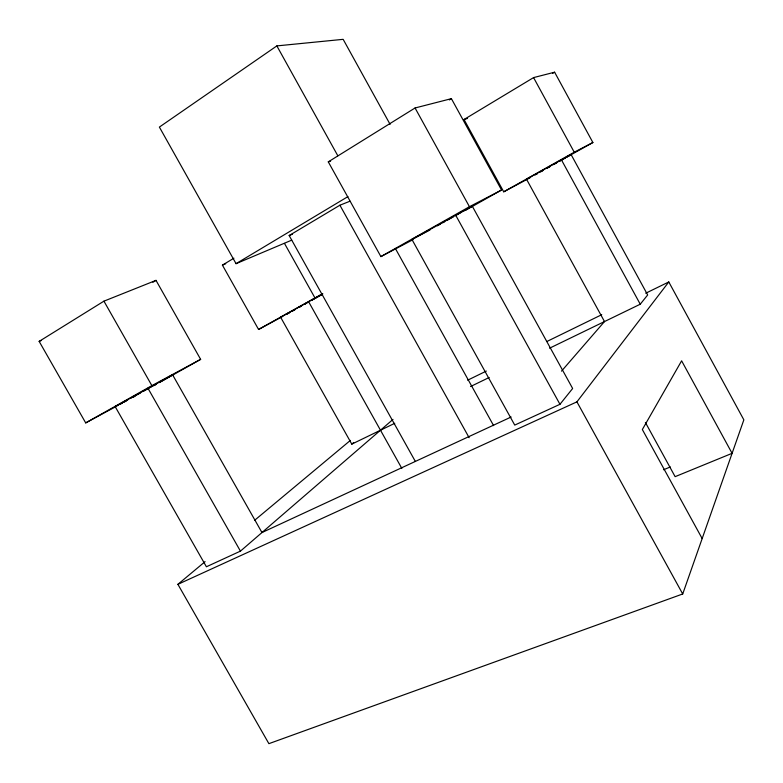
<?xml version="1.0" encoding="UTF-8"?>
<svg xmlns="http://www.w3.org/2000/svg" width="783" height="783" viewBox="0 0 783 783"><rect width="100%" height="100%" fill="white"/><g stroke="black" fill="none" stroke-linecap="round" stroke-linejoin="round"><path stroke-width="1.17" d="M205.087 561.646L177.898 584.333L268.892 743.664L682.717 593.974L743.85 419.845L668.79 281.958L645.711 293.224M177.898 584.333L576.924 401.855L668.79 281.958M559.962 404.302L572.647 388.495L472.266 206.174L411.946 239.461L514.744 425.091L559.962 404.302L455.53 214.914M549.588 348.19L640.249 304.215L647.678 294.966L571.091 154.564L526.509 179.209L604.496 321.559L561.509 371.142M511.142 417.016L261.962 532.548L172.622 374.851L115.17 406.612L206.399 566.775L240.44 551.134L392.997 419.414M322.87 293.86L280.637 317.242L351.792 444.137L353.662 442.561M254.769 520.176L350.392 440.389M390.1 124.36L343.16 39.336L276.859 45.903L159.38 127.081L236.055 263.675L291.726 240.146M116.784 406.103L85.709 422.898L39.15 341.388L103.933 301.161L156.003 280.363L200.634 359.358L159.37 382.584M412.935 239.696L380.9 256.599L328.283 161.866L415.068 107.976L451.399 98.658L501.56 190.015L465.719 210.177M152.891 282.281L156.003 280.363M449.334 99.93L451.399 98.658M282.242 316.665L258.566 329.457L222.411 265.124L233.931 258.175M530.062 177.77L503.723 191.806L464.025 119.505L533.575 77.595L554.618 72.202L592.888 142.516L567.332 156.854M552.544 73.445L554.618 72.202M236.055 263.675L347.936 196.611M415.333 461.402L289.162 235.536L339.9 205.215L349.991 201.211M85.709 422.898L151.873 385.627L200.634 359.358M380.9 256.599L469.448 206.712L501.56 190.015M143.661 391.148L156.071 384.159M159.174 382.417L172.622 374.851M437.403 225.798L440.565 224.016M442.679 222.832L444.793 221.638M446.907 220.444L453.249 216.881M455.363 215.687L461.696 212.124M463.81 210.93L472.266 206.174M154.075 385.569L156.189 384.375M258.566 329.457L322.195 293.899M503.723 191.806L574.252 152.205L592.888 142.516M298.626 307.484L301.778 305.713M304.939 303.941L307.044 302.757M311.252 300.398L321.784 294.486M540.319 171.839L543.5 170.048M547.748 167.67L549.872 166.476M553.052 164.684L557.3 162.306M559.414 161.112L571.091 154.564M291.912 311.409L295.103 309.618M299.36 307.23L301.484 306.036M304.675 304.244L306.809 303.06M312.123 300.075L321.696 294.702M535.386 174.785L537.51 173.591M540.71 171.8L542.834 170.596M547.102 168.208L550.292 166.417M554.55 164.029L556.684 162.835M559.874 161.044L565.199 158.049M115.17 406.612L127.864 399.751M131.035 398.038L140.558 392.9M280.637 317.242L282.751 316.097M285.932 314.384L289.103 312.671M291.227 311.526L294.398 309.814M119.995 404.361L122.138 403.206M124.282 402.041L126.425 400.886M132.856 397.412L134.999 396.257M286.549 314.335L289.779 312.593M411.946 239.461L430.004 229.967M526.509 179.209L530.766 176.978M535.014 174.736L537.138 173.62M467.647 380.195L486.331 371.073M546.788 341.545L601.745 314.697M351.792 444.137L394.759 423.3M470.524 386.538L489.189 377.484M39.15 341.388L41.382 340.458M222.411 265.124L225.719 263.744M289.162 235.536L292.46 234.176M663.563 469.761L670.317 466.962M328.283 161.866L330.573 161.141M464.025 119.505L467.51 118.419M103.933 301.161L151.873 385.627M147.909 388.172L240.44 551.134M284.483 243.405L314.903 297.824M308.531 301.582L401.845 468.41M339.9 205.215L469.134 437.697M395.307 248.377L493.613 425.629M276.859 45.903L337.816 155.768M415.068 107.976L469.448 206.712M576.924 401.855L682.717 593.974M645.388 422.448L675.122 476.661L732.095 453.328L681.621 360.816L642.344 429.534L702.165 538.567M533.575 77.595L574.252 152.205M561.333 159.663L640.249 304.215"/></g></svg>
